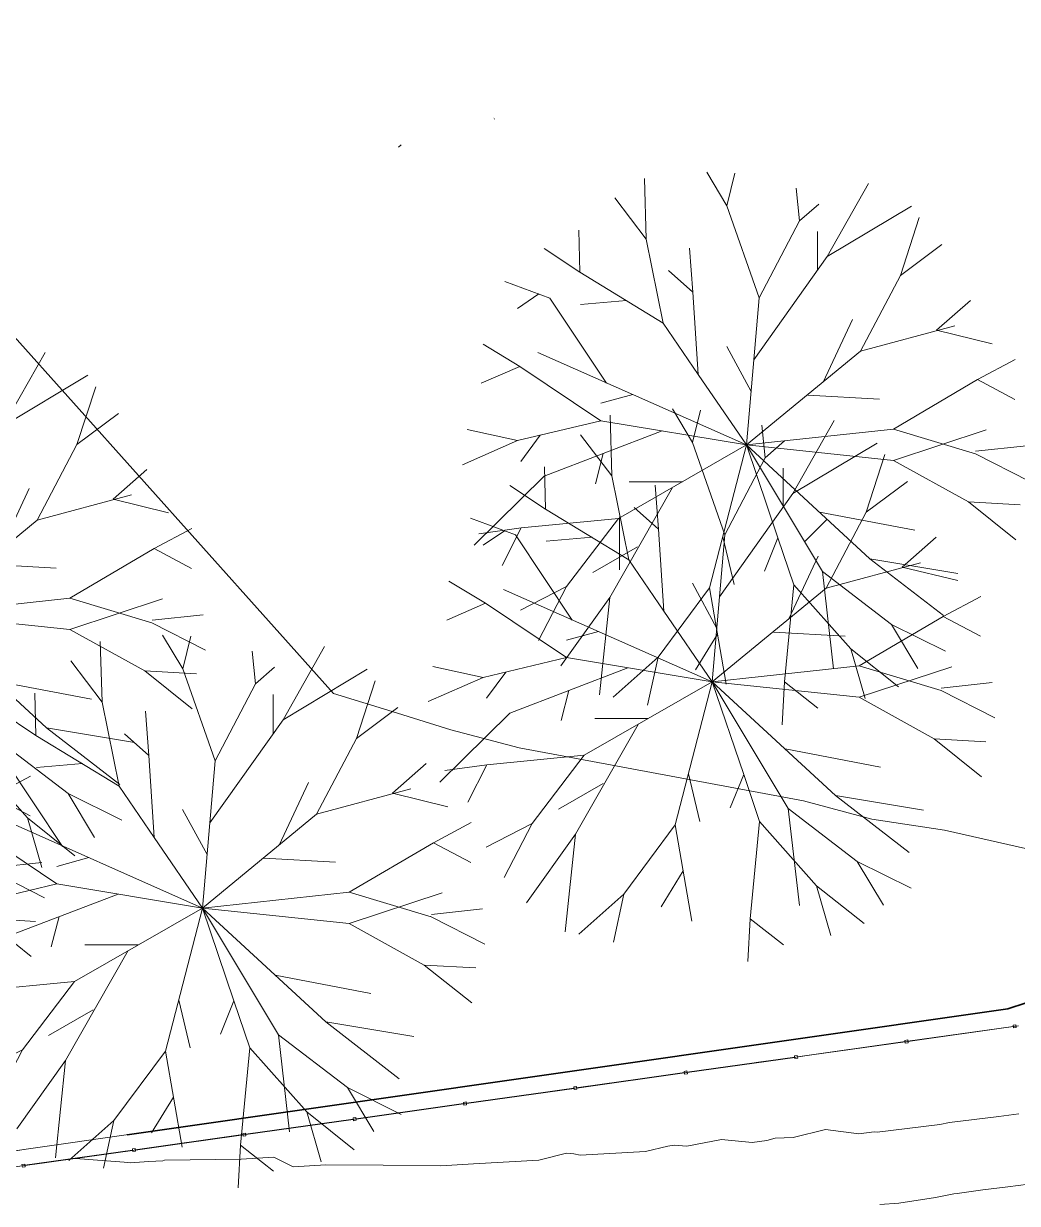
# Model space of a CAD drawing. Header units: metres. Extents: x -207 to 292, y -187 to 169.
# Drawn here: x 26.9 to 44.74, y -152.54 to -131.38 of the extents above; entities that cross this region are included whole.
import ezdxf

# ---------------------------------------------------------------- set-up
doc = ezdxf.new("R2010")
doc.units = ezdxf.units.M
doc.linetypes.add('IMPORT-IMPORT-LÍMITE2 _2_', pattern=[36.83, 6.35, -2.54, 0, -2.54, 25.4, 0, 0, 0])
for name, color, linetype, lineweight in [('A-GLAZ-CWMG', 7, 'Continuous', 9), ('ACHURADO', 7, 'Continuous', 9), ('arboles y arbustos', 7, 'Continuous', 9), ('C-TOPO', 7, 'Continuous', 9), ('C-TOPO-MAJR', 7, 'Continuous', 35), ('linea propiedad', 7, 'IMPORT-IMPORT-LÍMITE2 _2_', 35)]:
    doc.layers.add(name, color=color, linetype=linetype, lineweight=lineweight)
doc.layers.add('PR10-ARQ-PL-001-Emplazamiento-C-1_dwg', color=7, linetype='Continuous', lineweight=9, true_color=0x767676)

# ---------------------------------------------------------------- blocks, each defined once
blk = doc.blocks.new('PR10-ARQ-PL-001-Emplazamiento-C-1_dwg_Quad Corner Mullion - 50x50 mm-517351-PLANTA EMPLAZAMIENTO-674653-PLANTA EMPLAZAMIENTO ACTUALIZADO')
at = {"layer": 'A-GLAZ-CWMG', "flags": 128}
blk.add_lwpolyline([(0.025, 0.025), (-0.025, 0.025), (-0.025, -0.025), (0.025, -0.025)], close=True, dxfattribs=at)
blk = doc.blocks.new('PR10-ARQ-PL-001-Emplazamiento-C-1_dwg_Quad Corner Mullion - 50x50 mm-517358-PLANTA EMPLAZAMIENTO-674658-PLANTA EMPLAZAMIENTO ACTUALIZADO')
at = {"layer": 'A-GLAZ-CWMG', "flags": 128}
blk.add_lwpolyline([(0.025, 0.025), (0.025, -0.025), (-0.025, -0.025), (-0.025, 0.025)], close=True, dxfattribs=at)
blk = doc.blocks.new('PR10-ARQ-PL-001-Emplazamiento-C-1_dwg_Circular Mullion - 5mm-517344-PLANTA EMPLAZAMIENTO-674655-PLANTA EMPLAZAMIENTO ACTUALIZADO')
at = {"layer": 'A-GLAZ-CWMG', "flags": 128}
for points in [[(-84.442, 139.656), (-83.711, 141.464), (-83.713, 141.465), (-83.716, 141.466), (-84.446, 139.658), (-84.444, 139.657)], [(-84.444, 139.657), (-83.713, 141.465)]]:
    blk.add_lwpolyline(points, close=True, dxfattribs=at)
blk = doc.blocks.new('PR10-ARQ-PL-001-Emplazamiento-C-1_dwg_Circular Mullion - 5mm-526925-PLANTA EMPLAZAMIENTO-674669-PLANTA EMPLAZAMIENTO ACTUALIZADO')
at = {"layer": 'A-GLAZ-CWMG', "flags": 128}
for points in [[(44.662, -149.368), (42.77, -149.634), (42.77, -149.636), (42.771, -149.639), (44.662, -149.373), (44.662, -149.371)], [(44.662, -149.371), (42.77, -149.636)]]:
    blk.add_lwpolyline(points, close=True, dxfattribs=at)
blk = doc.blocks.new('PR10-ARQ-PL-001-Emplazamiento-C-1_dwg_Rectangular Mullion - 50 x 50 mm-517346-PLANTA EMPLAZAMIENTO-674657-PLANTA EMPLAZAMIENTO ACTUALIZADO')
at = {"layer": 'A-GLAZ-CWMG', "flags": 128}
blk.add_lwpolyline([(0.025, 0.025), (-0.025, 0.025), (-0.025, -0.025), (0.025, -0.025)], close=True, dxfattribs=at)
blk = doc.blocks.new('PR10-ARQ-PL-001-Emplazamiento-C-1_dwg_Rectangular Mullion - 50 x 50 mm-517357-PLANTA EMPLAZAMIENTO-674659-PLANTA EMPLAZAMIENTO ACTUALIZADO')
at = {"layer": 'A-GLAZ-CWMG', "flags": 128}
blk.add_lwpolyline([(0.025, 0.025), (0.025, -0.025), (-0.025, -0.025), (-0.025, 0.025)], close=True, dxfattribs=at)
blk = doc.blocks.new('PR10-ARQ-PL-001-Emplazamiento-C-1_dwg_PR10-ARQ-PL-001-Emplazamiento-WIP-A_dwg_arbolito2-671575-PLANTA EMPLAZAMIENTO-674710-PLANTA EMPLAZAMIENTO ACTUALIZADO')
at = {"layer": 'arboles y arbustos'}
for p, q in [((79, 3660), (-283, 4264)), ((-1368, 3061), (-1929, 3801)), ((3531, 3446), (3194, 2410)), ((1704, 3199), (1704, 2495)), ((1878, 2746), (565, 895)), ((-3295, 2076), (-3678, 1817)), ((-2547, 1888), (-1721, 1960)), ((2336, 1620), (1807, 496)), ((76, 1135), (516, 326)), ((-3637, 777), (-4331, 473)), ((-1609, 271), (-2183, 115)), ((2821, 188), (1534, 261)), ((3068, -911), (4732, -361)), ((-3676, -555), (-4665, -988)), ((-3269, -458), (-3616, -929)), ((-2140, -787), (-2280, -1329)), ((5457, -647), (4542, -746)), ((-716, -1292), (-1676, -1292)), ((4413, -1655), (5341, -1707)), ((1739, -1838), (3454, -2164)), ((-4369, -2226), (-3610, -2120)), ((6, -2283), (211, -3139)), ((-2328, -2920), (-1527, -2458)), ((-2796, -3175), (-3300, -4141)), ((-2023, -3367), (-2208, -5117)), ((3034, -3854), (4001, -4335)), ((-482, -4668), (-87, -4026)), ((-1156, -4443), (-1342, -5303)), ((1114, -4886), (1071, -5652))]:
    blk.add_line(p, q, dxfattribs=at)
at = {"layer": 'arboles y arbustos', "flags": 128}
for points in [[(1385, 3388), (661, 2007), (79, 3660), (221, 4243)], [(-2560, 2465), (-1063, 1554), (-1368, 3061), (-1401, 4150)], [(2623, 4059), (1878, 2746), (3390, 3652)], [(1322, 3974), (1385, 3388), (1728, 3690)], [(-3197, 2891), (-2560, 2465), (-2576, 3223)], [(4172, 1505), (2480, 1049), (3194, 2410), (3940, 2964)], [(-589, 2897), (-531, 2106), (-968, 2495)], [(-3908, 2302), (-3099, 2004), (-2078, 473)], [(-1063, 1554), (-433, 633), (-531, 2106)], [(2480, 1049), (433, -633), (661, 2007)], [(4449, 1960), (3842, 1426), (4838, 1183)], [(-4583, -358), (-3676, -555), (-2181, -197), (-3637, 777), (-4292, 1176)], [(-2181, -197), (433, -633), (-3312, 1026)], [(5254, 901), (4577, 540), (5249, 185)], [(-1866, -1951), (433, -633), (-433, 633)], [(4577, 540), (3067, -348), (433, -633), (2646, -2675)], [(-1080, -381), (-3199, -1193), (-4453, -2432)], [(3067, -348), (4539, -791), (5502, -1281)], [(-230, -3198), (433, -633), (1795, -2906)], [(997, -2297), (433, -633), (3068, -911), (4413, -1655), (5264, -2335)], [(-898, -1396), (-2023, -3367), (-2901, -4596)], [(-3623, -3597), (-2796, -3175), (-1866, -1951), (-3610, -2120), (-3954, -2795)], [(757, -2895), (997, -2297), (1284, -3142)], [(4224, -2938), (2646, -2675), (3965, -3695)], [(1996, -4647), (1795, -2906), (3034, -3854), (3507, -4643)], [(2305, -4291), (1284, -3142), (1114, -4886), (1710, -5354)], [(-1963, -5161), (-1156, -4443), (-230, -3198), (68, -4925)], [(2561, -5184), (2305, -4291), (3157, -4971)]]:
    blk.add_lwpolyline(points, dxfattribs=at)
blk = doc.blocks.new('PR10-ARQ-PL-001-Emplazamiento-C-1_dwg-674643-PLANTA EMPLAZAMIENTO ACTUALIZADO')
at = {"layer": 'ACHURADO'}
h = blk.add_hatch(dxfattribs=at)
h.set_pattern_fill('FP_1', color=256, style=0, pattern_type=2)
h.set_pattern_definition([(90, (-655750.258, -5498481.082), (-3.592, 3.592), [0.9525, -6.232]), (45, (-655750.258, -5498481.082), (-3.5921024484, 3.5921024484), [0.9525, -4.127]), (135, (-655750.258, -5498481.082), (-3.5921024484, -3.5921024484), [0.9525, -4.127])])
h.paths.add_polyline_path([(15.217, -149.909), (15.143, -149.871), (15.106, -149.875)])
h.paths.add_polyline_path([(-0.749, -148.458), (-0.823, -148.421), (-0.86, -148.425)])
h.paths.add_polyline_path([(26.48, -147.805), (26.595, -147.76), (26.556, -147.729)])
h.paths.add_polyline_path([(14.502, -147.706), (14.54, -147.696), (14.519, -147.691)])
h.paths.add_polyline_path([(34.218, -147.403), (34.144, -147.365), (34.107, -147.369)])
h.paths.add_polyline_path([(26.003, -147.167), (27.498, -146.809), (26.499, -146.141), (25.731, -146.395), (25.768, -146.406), (25.729, -147.107)])
h.paths.add_polyline_path([(27.605, -146.134), (27.915, -146.382), (28.07, -146.34)])
h.paths.add_polyline_path([(26.498, -144.578), (26.629, -145.702), (27.59, -146.122), (26.579, -144.608)])
h.paths.add_polyline_path([(20.043, -143.819), (19.213, -143.313), (19.209, -143.146), (18.022, -142.948), (19.238, -143.89)])
h.paths.add_polyline_path([(22.205, -146.411), (23.294, -145.517), (24.617, -145.592), (24.458, -144.674), (25.787, -144.316), (26.498, -144.578), (26.459, -144.242), (25.098, -141.969), (23.948, -142.628), (23.033, -142.628), (23.158, -142.39), (23.105, -141.901), (21.466, -142.529), (20.172, -143.807), (20.043, -143.819), (20.709, -144.224), (21.339, -145.145), (21.316, -144.793), (21.797, -144.548), (22.288, -145.452)])
h.paths.add_polyline_path([(33.503, -145.2), (33.541, -145.19), (33.52, -145.185)])
h.paths.add_polyline_path([(25.949, -144.479), (25.932, -144.43), (25.898, -144.421)])
h.paths.add_polyline_path([(23.37, -143.428), (23.567, -143.082), (23.65, -143.033)])
h.paths.add_polyline_path([(23.09, -143.822), (23.37, -143.428), (23.171, -143.775)])
h.paths.add_polyline_path([(21.241, -143.672), (21.004, -143.461), (21.224, -143.44)])
h.paths.add_polyline_path([(43.366, -143.344), (43.292, -143.307), (43.255, -143.311)])
h.paths.add_polyline_path([(42.947, -143.218), (54.691, -138.269), (54.222, -138.128), (44.657, -142.446)])
h.paths.add_polyline_path([(39.26, -143.186), (42.032, -142.82), (41.748, -140.663), (39.876, -138.936), (41.238, -141.209), (41.37, -142.349), (40.345, -142.294)])
h.paths.add_polyline_path([(39.26, -143.186), (39.876, -138.936), (39.213, -141.501), (39.06, -141.707), (39.341, -142.242), (39.336, -142.294)])
h.paths.add_polyline_path([(39.26, -143.186), (38.827, -138.761), (36.423, -141.592), (37.673, -142.294)])
h.paths.add_polyline_path([(42.785, -143.169), (54.802, -138.303), (54.729, -138.265), (44.657, -142.401)])
h.paths.add_polyline_path([(38.276, -140.172), (38.234, -139.595), (38.605, -139.595)])
h.paths.add_polyline_path([(38.394, -141.92), (37.785, -141.03), (38.276, -140.172)])
h.paths.add_polyline_path([(19.915, -141.065), (19.841, -141.028), (19.804, -141.032)])
h.paths.add_polyline_path([(11.337, -140.988), (115.539, -106.72), (115.07, -106.579), (16.674, -139.218)])
h.paths.add_polyline_path([(11.7, -140.829), (115.65, -106.754), (115.577, -106.716), (16.674, -139.195)])
h.paths.add_polyline_path([(11.7, -140.829), (115.539, -106.72), (115.07, -106.579), (16.674, -139.181)])
h.paths.add_polyline_path([(37.577, -140.254), (37.606, -140.217), (37.609, -140.236)])
h.paths.add_polyline_path([(2.231, -139.793), (2.268, -139.783), (2.248, -139.778)])
h.paths.add_polyline_path([(43.982, -139.094), (43.909, -139.057), (43.871, -139.061)])
h.paths.add_polyline_path([(19.2, -138.863), (19.238, -138.853), (19.217, -138.848)])
h.paths.add_polyline_path([(43.268, -136.892), (43.305, -136.882), (43.285, -136.877)])
at = {"layer": 'C-TOPO', "flags": 128}
for points in [[(26.134, -151.69), (26.949, -151.574), (28.91, -151.293), (29.055, -151.272), (29.107, -151.265), (31.527, -150.919), (32.569, -150.77), (34.132, -150.546), (34.609, -150.478), (36.12, -150.262), (36.403, -150.221), (37.917, -150.004), (38.896, -149.864), (39.779, -149.738), (40.506, -149.634), (41.862, -149.44), (42.292, -149.379), (42.634, -149.33), (43.93, -149.144), (44.432, -149.072), (44.566, -149.053), (44.945, -148.929)], [(44.758, -149.357), (44.627, -149.375), (44.107, -149.449), (43.846, -149.485), (42.893, -149.619), (42.53, -149.67), (42.293, -149.704), (41.994, -149.746), (41.542, -149.809), (40.675, -149.931), (40.131, -150.007), (39.726, -150.064), (39.232, -150.134), (38.578, -150.226), (38.16, -150.284), (37.625, -150.36), (36.479, -150.521), (36.268, -150.55), (35.793, -150.617), (34.697, -150.771), (34.35, -150.82), (33.861, -150.889), (32.835, -151.033), (32.19, -151.123), (31.637, -151.201), (31.233, -151.258), (29.279, -151.533), (29.235, -151.539), (28.935, -151.581), (28.789, -151.601), (27.234, -151.82), (27.009, -151.852), (26.574, -151.913)]]:
    blk.add_lwpolyline(points, dxfattribs=at)
at = {"layer": 'C-TOPO-MAJR', "color": 1, "lineweight": 9, "true_color": 0xff0000, "flags": 128}
for points in [[(27.834, -151.736), (28.708, -151.806), (28.816, -151.815), (29.148, -151.795), (29.401, -151.78), (29.432, -151.769), (30.808, -151.748), (31.393, -151.714), (31.738, -151.887), (32.323, -151.852), (33.357, -151.861), (34.39, -151.871), (34.975, -151.836), (36.148, -151.769), (36.642, -151.644), (36.777, -151.655), (36.889, -151.678), (38.061, -151.611), (38.46, -151.518), (38.574, -151.5), (38.802, -151.52), (39.428, -151.399), (39.975, -151.453), (40.242, -151.418), (40.392, -151.374), (40.715, -151.362), (41.293, -151.217), (41.888, -151.295), (42.168, -151.258), (42.222, -151.266), (43.347, -151.129), (43.517, -151.095), (44.405, -150.986), (44.762, -150.939)], [(42.269, -152.567), (42.608, -152.543), (43.267, -152.438), (43.593, -152.373), (43.654, -152.366), (44.114, -152.304), (44.565, -152.246), (45.123, -152.176)], [(13.956, -135.034), (14.187, -135.558), (15.036, -135.917), (15.944, -136.591), (16.78, -137.257), (18.002, -138.411), (19.513, -139.322), (20.708, -139.733), (23.083, -140.7), (24.586, -141.099), (26.088, -141.498), (26.63, -136.879), (32.462, -143.394), (33.514, -143.72), (34.566, -144.046), (35.792, -144.373), (40.9, -145.324), (42.126, -145.652), (43.43, -145.849), (47.605, -146.795), (48.232, -146.819), (48.282, -146.821), (48.96, -146.847), (50.612, -147.069)]]:
    blk.add_lwpolyline(points, dxfattribs=at)
at = {"layer": 'linea propiedad', "flags": 128}
blk.add_lwpolyline([(-54.042, -143.793), (-38.598, -151.641), (-10.751, -156.968), (44.566, -149.053), (79.439, -137.61), (80.625, -135.045), (148.868, -121.367), (151.509, -116.902), (163.851, -37.257), (170.315, -18.175), (141.974, -4.208)], dxfattribs=at)
at = {"xscale": 0.001, "yscale": 0.001, "zscale": 0.001}
for p in [(39.443, -138.303), (24.665, -141.336), (38.827, -142.553), (21.772, -145.778), (29.679, -146.612)]:
    blk.add_blockref('PR10-ARQ-PL-001-Emplazamiento-C-1_dwg_PR10-ARQ-PL-001-Emplazamiento-WIP-A_dwg_arbolito2-671575-PLANTA EMPLAZAMIENTO-674710-PLANTA EMPLAZAMIENTO ACTUALIZADO', p, dxfattribs=at)
for p, rotation in [((121.446, -6.684), 119.9999999999999), ((121.446, -6.684), 120), ((121.446, -6.684), 119.9999999999999), ((119.465, -6.963), 119.9999999999999), ((119.465, -6.963), 119.9999999999999), ((119.465, -6.963), 119.9999999999999), ((117.484, -7.241), 120.0000000000004), ((117.484, -7.241), 120.0000000000004), ((117.484, -7.241), 120.0000000000004), ((115.504, -7.519), 119.9999999999999), ((115.504, -7.519), 119.9999999999999), ((115.504, -7.519), 119.9999999999999), ((113.523, -7.798), 119.9999999999998), ((113.523, -7.798), 119.9999999999998), ((113.523, -7.798), 119.9999999999998), ((111.543, -8.076), 119.9999999999999), ((111.543, -8.076), 120), ((111.543, -8.076), 120), ((109.562, -8.354), 120.0000000000004), ((109.562, -8.354), 120.0000000000004), ((109.562, -8.354), 120.0000000000004), ((107.582, -8.633), 119.9999999999999), ((107.582, -8.633), 119.9999999999999), ((107.582, -8.633), 119.9999999999999)]:
    blk.add_blockref('PR10-ARQ-PL-001-Emplazamiento-C-1_dwg_Circular Mullion - 5mm-517344-PLANTA EMPLAZAMIENTO-674655-PLANTA EMPLAZAMIENTO ACTUALIZADO', p, dxfattribs=dict(rotation=rotation))
blk.add_blockref('PR10-ARQ-PL-001-Emplazamiento-C-1_dwg_Circular Mullion - 5mm-526925-PLANTA EMPLAZAMIENTO-674669-PLANTA EMPLAZAMIENTO ACTUALIZADO', (0, 0))
blk.add_blockref('PR10-ARQ-PL-001-Emplazamiento-C-1_dwg_Circular Mullion - 5mm-526925-PLANTA EMPLAZAMIENTO-674669-PLANTA EMPLAZAMIENTO ACTUALIZADO', (0, 0))
blk.add_blockref('PR10-ARQ-PL-001-Emplazamiento-C-1_dwg_Circular Mullion - 5mm-526925-PLANTA EMPLAZAMIENTO-674669-PLANTA EMPLAZAMIENTO ACTUALIZADO', (0, 0))
at = {"extrusion": (0, 0, -1), "rotation": 172}
for name, p in [('PR10-ARQ-PL-001-Emplazamiento-C-1_dwg_Quad Corner Mullion - 50x50 mm-517351-PLANTA EMPLAZAMIENTO-674653-PLANTA EMPLAZAMIENTO ACTUALIZADO', (-44.687, -149.367)), ('PR10-ARQ-PL-001-Emplazamiento-C-1_dwg_Quad Corner Mullion - 50x50 mm-517358-PLANTA EMPLAZAMIENTO-674658-PLANTA EMPLAZAMIENTO ACTUALIZADO', (-44.687, -149.367)), ('PR10-ARQ-PL-001-Emplazamiento-C-1_dwg_Rectangular Mullion - 50 x 50 mm-517346-PLANTA EMPLAZAMIENTO-674657-PLANTA EMPLAZAMIENTO ACTUALIZADO', (-42.746, -149.64)), ('PR10-ARQ-PL-001-Emplazamiento-C-1_dwg_Rectangular Mullion - 50 x 50 mm-517357-PLANTA EMPLAZAMIENTO-674659-PLANTA EMPLAZAMIENTO ACTUALIZADO', (-42.746, -149.64)), ('PR10-ARQ-PL-001-Emplazamiento-C-1_dwg_Rectangular Mullion - 50 x 50 mm-517346-PLANTA EMPLAZAMIENTO-674657-PLANTA EMPLAZAMIENTO ACTUALIZADO', (-40.765, -149.918)), ('PR10-ARQ-PL-001-Emplazamiento-C-1_dwg_Rectangular Mullion - 50 x 50 mm-517357-PLANTA EMPLAZAMIENTO-674659-PLANTA EMPLAZAMIENTO ACTUALIZADO', (-40.765, -149.918)), ('PR10-ARQ-PL-001-Emplazamiento-C-1_dwg_Rectangular Mullion - 50 x 50 mm-517346-PLANTA EMPLAZAMIENTO-674657-PLANTA EMPLAZAMIENTO ACTUALIZADO', (-38.785, -150.197)), ('PR10-ARQ-PL-001-Emplazamiento-C-1_dwg_Rectangular Mullion - 50 x 50 mm-517357-PLANTA EMPLAZAMIENTO-674659-PLANTA EMPLAZAMIENTO ACTUALIZADO', (-38.785, -150.197)), ('PR10-ARQ-PL-001-Emplazamiento-C-1_dwg_Rectangular Mullion - 50 x 50 mm-517346-PLANTA EMPLAZAMIENTO-674657-PLANTA EMPLAZAMIENTO ACTUALIZADO', (-36.804, -150.475)), ('PR10-ARQ-PL-001-Emplazamiento-C-1_dwg_Rectangular Mullion - 50 x 50 mm-517357-PLANTA EMPLAZAMIENTO-674659-PLANTA EMPLAZAMIENTO ACTUALIZADO', (-36.804, -150.475)), ('PR10-ARQ-PL-001-Emplazamiento-C-1_dwg_Rectangular Mullion - 50 x 50 mm-517346-PLANTA EMPLAZAMIENTO-674657-PLANTA EMPLAZAMIENTO ACTUALIZADO', (-34.823, -150.753)), ('PR10-ARQ-PL-001-Emplazamiento-C-1_dwg_Rectangular Mullion - 50 x 50 mm-517357-PLANTA EMPLAZAMIENTO-674659-PLANTA EMPLAZAMIENTO ACTUALIZADO', (-34.823, -150.753)), ('PR10-ARQ-PL-001-Emplazamiento-C-1_dwg_Rectangular Mullion - 50 x 50 mm-517346-PLANTA EMPLAZAMIENTO-674657-PLANTA EMPLAZAMIENTO ACTUALIZADO', (-32.843, -151.032)), ('PR10-ARQ-PL-001-Emplazamiento-C-1_dwg_Rectangular Mullion - 50 x 50 mm-517357-PLANTA EMPLAZAMIENTO-674659-PLANTA EMPLAZAMIENTO ACTUALIZADO', (-32.843, -151.032)), ('PR10-ARQ-PL-001-Emplazamiento-C-1_dwg_Rectangular Mullion - 50 x 50 mm-517346-PLANTA EMPLAZAMIENTO-674657-PLANTA EMPLAZAMIENTO ACTUALIZADO', (-30.862, -151.31)), ('PR10-ARQ-PL-001-Emplazamiento-C-1_dwg_Rectangular Mullion - 50 x 50 mm-517357-PLANTA EMPLAZAMIENTO-674659-PLANTA EMPLAZAMIENTO ACTUALIZADO', (-30.862, -151.31)), ('PR10-ARQ-PL-001-Emplazamiento-C-1_dwg_Rectangular Mullion - 50 x 50 mm-517346-PLANTA EMPLAZAMIENTO-674657-PLANTA EMPLAZAMIENTO ACTUALIZADO', (-28.882, -151.588)), ('PR10-ARQ-PL-001-Emplazamiento-C-1_dwg_Rectangular Mullion - 50 x 50 mm-517357-PLANTA EMPLAZAMIENTO-674659-PLANTA EMPLAZAMIENTO ACTUALIZADO', (-28.882, -151.588)), ('PR10-ARQ-PL-001-Emplazamiento-C-1_dwg_Rectangular Mullion - 50 x 50 mm-517346-PLANTA EMPLAZAMIENTO-674657-PLANTA EMPLAZAMIENTO ACTUALIZADO', (-26.901, -151.867)), ('PR10-ARQ-PL-001-Emplazamiento-C-1_dwg_Rectangular Mullion - 50 x 50 mm-517357-PLANTA EMPLAZAMIENTO-674659-PLANTA EMPLAZAMIENTO ACTUALIZADO', (-26.901, -151.867))]:
    blk.add_blockref(name, p, dxfattribs=at)
blk = doc.blocks.new('Quad Corner Mullion - 50x50 mm-517351-PLANTA EMPLAZAMIENTO ACTUALIZADO')
at = {"layer": 'A-GLAZ-CWMG'}
for p, q in [((0.025, 0.025), (-0.025, 0.025)), ((-0.025, 0.025), (-0.025, -0.025)), ((0.025, -0.025), (0.025, 0.025)), ((-0.025, -0.025), (0.025, -0.025))]:
    blk.add_line(p, q, dxfattribs=at)
blk = doc.blocks.new('Quad Corner Mullion - 50x50 mm-517358-PLANTA EMPLAZAMIENTO ACTUALIZADO')
at = {"layer": 'A-GLAZ-CWMG'}
for p, q in [((-0.025, -0.025), (-0.025, 0.025)), ((-0.025, 0.025), (0.025, 0.025)), ((0.025, 0.025), (0.025, -0.025)), ((0.025, -0.025), (-0.025, -0.025))]:
    blk.add_line(p, q, dxfattribs=at)
blk = doc.blocks.new('Circular Mullion - 5mm-517344-PLANTA EMPLAZAMIENTO ACTUALIZADO')
at = {"layer": 'A-GLAZ-CWMG'}
for p, q in [((-83.716, 141.466), (-84.446, 139.658)), ((-84.444, 139.657), (-83.713, 141.465)), ((-83.713, 141.465), (-84.444, 139.657)), ((-84.442, 139.656), (-83.711, 141.464)), ((-83.713, 141.465), (-83.716, 141.466)), ((-83.711, 141.464), (-83.713, 141.465)), ((-84.446, 139.658), (-84.444, 139.657)), ((-84.444, 139.657), (-84.442, 139.656))]:
    blk.add_line(p, q, dxfattribs=at)
blk = doc.blocks.new('Circular Mullion - 5mm-526925-PLANTA EMPLAZAMIENTO ACTUALIZADO')
at = {"layer": 'A-GLAZ-CWMG'}
for p, q in [((44.662, -149.368), (42.77, -149.634)), ((44.662, -149.371), (42.77, -149.636)), ((42.77, -149.636), (44.662, -149.371)), ((42.771, -149.639), (44.662, -149.373)), ((44.662, -149.371), (44.662, -149.368)), ((44.662, -149.373), (44.662, -149.371)), ((42.77, -149.634), (42.77, -149.636)), ((42.77, -149.636), (42.771, -149.639))]:
    blk.add_line(p, q, dxfattribs=at)
blk = doc.blocks.new('Rectangular Mullion - 50 x 50 mm-517346-PLANTA EMPLAZAMIENTO ACTUALIZADO')
at = {"layer": 'A-GLAZ-CWMG'}
for p, q in [((0.025, 0.025), (-0.025, 0.025)), ((-0.025, 0.025), (-0.025, -0.025)), ((0.025, -0.025), (0.025, 0.025)), ((-0.025, -0.025), (0.025, -0.025))]:
    blk.add_line(p, q, dxfattribs=at)
blk = doc.blocks.new('Rectangular Mullion - 50 x 50 mm-517357-PLANTA EMPLAZAMIENTO ACTUALIZADO')
at = {"layer": 'A-GLAZ-CWMG'}
for p, q in [((-0.025, -0.025), (-0.025, 0.025)), ((-0.025, 0.025), (0.025, 0.025)), ((0.025, 0.025), (0.025, -0.025)), ((0.025, -0.025), (-0.025, -0.025))]:
    blk.add_line(p, q, dxfattribs=at)

msp = doc.modelspace()

# ---------------------------------------------------------------- linework, layer by layer
at = {"layer": 'C-TOPO'}
for p, q in [((44.566, -149.053), (44.945, -148.929)), ((42.634, -149.33), (43.93, -149.144)), ((43.93, -149.144), (44.432, -149.072)), ((44.432, -149.072), (44.566, -149.053)), ((40.506, -149.634), (41.862, -149.44)), ((41.862, -149.44), (42.292, -149.379)), ((42.292, -149.379), (42.634, -149.33)), ((44.107, -149.449), (43.846, -149.485)), ((44.627, -149.375), (44.107, -149.449)), ((44.758, -149.357), (44.627, -149.375)), ((39.779, -149.738), (40.506, -149.634)), ((42.893, -149.619), (42.53, -149.67)), ((43.846, -149.485), (42.893, -149.619)), ((37.917, -150.004), (38.896, -149.864)), ((38.896, -149.864), (39.779, -149.738)), ((41.542, -149.809), (40.675, -149.931)), ((41.994, -149.746), (41.542, -149.809)), ((42.293, -149.704), (41.994, -149.746)), ((42.53, -149.67), (42.293, -149.704)), ((36.403, -150.221), (37.917, -150.004)), ((39.726, -150.064), (39.232, -150.134)), ((40.131, -150.007), (39.726, -150.064)), ((40.675, -149.931), (40.131, -150.007)), ((34.609, -150.478), (36.12, -150.262)), ((36.12, -150.262), (36.403, -150.221)), ((38.16, -150.284), (37.625, -150.36)), ((38.578, -150.226), (38.16, -150.284)), ((39.232, -150.134), (38.578, -150.226)), ((34.132, -150.546), (34.609, -150.478)), ((37.625, -150.36), (36.479, -150.521)), ((32.569, -150.77), (34.132, -150.546)), ((35.793, -150.617), (34.697, -150.771)), ((36.268, -150.55), (35.793, -150.617)), ((36.479, -150.521), (36.268, -150.55)), ((29.107, -151.265), (31.527, -150.919)), ((31.527, -150.919), (32.569, -150.77)), ((33.861, -150.889), (32.835, -151.033)), ((34.35, -150.82), (33.861, -150.889)), ((34.697, -150.771), (34.35, -150.82)), ((32.19, -151.123), (31.637, -151.201)), ((32.835, -151.033), (32.19, -151.123)), ((26.949, -151.574), (28.91, -151.293)), ((28.91, -151.293), (29.055, -151.272)), ((29.055, -151.272), (29.107, -151.265)), ((31.233, -151.258), (29.279, -151.533)), ((31.637, -151.201), (31.233, -151.258)), ((29.235, -151.539), (28.935, -151.581)), ((29.279, -151.533), (29.235, -151.539)), ((26.134, -151.69), (26.949, -151.574)), ((28.789, -151.601), (27.234, -151.82)), ((28.935, -151.581), (28.789, -151.601)), ((27.009, -151.852), (26.574, -151.913)), ((27.234, -151.82), (27.009, -151.852))]:
    msp.add_line(p, q, dxfattribs=at)
at = {"layer": 'C-TOPO-MAJR', "color": 1, "lineweight": 9, "true_color": 0xff0000, "flags": 128}
for points in [[(13.956, -135.034), (14.187, -135.558), (15.036, -135.917), (15.944, -136.591), (16.78, -137.257), (18.002, -138.411), (19.513, -139.322), (20.708, -139.733), (23.083, -140.7), (24.586, -141.099), (26.088, -141.498), (26.63, -136.879), (32.462, -143.394), (33.514, -143.72), (34.566, -144.046), (35.792, -144.373), (40.9, -145.324), (42.126, -145.652), (43.43, -145.849), (47.605, -146.795), (48.232, -146.819), (48.282, -146.821), (48.96, -146.847), (50.612, -147.069)], [(27.834, -151.736), (28.708, -151.806), (28.816, -151.815), (29.148, -151.795), (29.401, -151.78), (29.432, -151.769), (30.808, -151.748), (31.393, -151.714), (31.738, -151.887), (32.323, -151.852), (33.357, -151.861), (34.39, -151.871), (34.975, -151.836), (36.148, -151.769), (36.642, -151.644), (36.777, -151.655), (36.889, -151.678), (38.061, -151.611), (38.46, -151.518), (38.574, -151.5), (38.802, -151.52), (39.428, -151.399), (39.975, -151.453), (40.242, -151.418), (40.392, -151.374), (40.715, -151.362), (41.293, -151.217), (41.888, -151.295), (42.168, -151.258), (42.222, -151.266), (43.347, -151.129), (43.517, -151.095), (44.405, -150.986), (44.762, -150.939)], [(42.269, -152.567), (42.608, -152.543), (43.267, -152.438), (43.593, -152.373), (43.654, -152.366), (44.114, -152.304), (44.565, -152.246), (45.123, -152.176)]]:
    msp.add_lwpolyline(points, dxfattribs=at)

# ---------------------------------------------------------------- block references
at = {"layer": 'A-GLAZ-CWMG'}
for p, rotation in [((121.446, -6.684), 119.9999999999999), ((121.446, -6.684), 120), ((121.446, -6.684), 119.9999999999999), ((119.465, -6.963), 119.9999999999999), ((119.465, -6.963), 119.9999999999999), ((119.465, -6.963), 119.9999999999999), ((117.484, -7.241), 120.0000000000004), ((117.484, -7.241), 120.0000000000004), ((117.484, -7.241), 120.0000000000004), ((115.504, -7.519), 119.9999999999999), ((115.504, -7.519), 119.9999999999999), ((115.504, -7.519), 119.9999999999999), ((113.523, -7.798), 119.9999999999998), ((113.523, -7.798), 119.9999999999998), ((113.523, -7.798), 119.9999999999998), ((111.543, -8.076), 119.9999999999999), ((111.543, -8.076), 120), ((111.543, -8.076), 120), ((109.562, -8.354), 120.0000000000004), ((109.562, -8.354), 120.0000000000004), ((109.562, -8.354), 120.0000000000004), ((107.582, -8.633), 119.9999999999999), ((107.582, -8.633), 119.9999999999999), ((107.582, -8.633), 119.9999999999999)]:
    msp.add_blockref('Circular Mullion - 5mm-517344-PLANTA EMPLAZAMIENTO ACTUALIZADO', p, dxfattribs=dict(at, rotation=rotation))
msp.add_blockref('Circular Mullion - 5mm-526925-PLANTA EMPLAZAMIENTO ACTUALIZADO', (0, 0), dxfattribs=at)
msp.add_blockref('Circular Mullion - 5mm-526925-PLANTA EMPLAZAMIENTO ACTUALIZADO', (0, 0), dxfattribs=at)
msp.add_blockref('Circular Mullion - 5mm-526925-PLANTA EMPLAZAMIENTO ACTUALIZADO', (0, 0), dxfattribs=at)
at = {"layer": 'A-GLAZ-CWMG', "extrusion": (0, 0, -1), "rotation": 172}
for name, p in [('Quad Corner Mullion - 50x50 mm-517351-PLANTA EMPLAZAMIENTO ACTUALIZADO', (-44.687, -149.367)), ('Quad Corner Mullion - 50x50 mm-517358-PLANTA EMPLAZAMIENTO ACTUALIZADO', (-44.687, -149.367)), ('Rectangular Mullion - 50 x 50 mm-517346-PLANTA EMPLAZAMIENTO ACTUALIZADO', (-42.746, -149.64)), ('Rectangular Mullion - 50 x 50 mm-517357-PLANTA EMPLAZAMIENTO ACTUALIZADO', (-42.746, -149.64)), ('Rectangular Mullion - 50 x 50 mm-517346-PLANTA EMPLAZAMIENTO ACTUALIZADO', (-40.765, -149.918)), ('Rectangular Mullion - 50 x 50 mm-517357-PLANTA EMPLAZAMIENTO ACTUALIZADO', (-40.765, -149.918)), ('Rectangular Mullion - 50 x 50 mm-517346-PLANTA EMPLAZAMIENTO ACTUALIZADO', (-38.785, -150.197)), ('Rectangular Mullion - 50 x 50 mm-517357-PLANTA EMPLAZAMIENTO ACTUALIZADO', (-38.785, -150.197)), ('Rectangular Mullion - 50 x 50 mm-517346-PLANTA EMPLAZAMIENTO ACTUALIZADO', (-36.804, -150.475)), ('Rectangular Mullion - 50 x 50 mm-517357-PLANTA EMPLAZAMIENTO ACTUALIZADO', (-36.804, -150.475)), ('Rectangular Mullion - 50 x 50 mm-517346-PLANTA EMPLAZAMIENTO ACTUALIZADO', (-34.823, -150.753)), ('Rectangular Mullion - 50 x 50 mm-517357-PLANTA EMPLAZAMIENTO ACTUALIZADO', (-34.823, -150.753)), ('Rectangular Mullion - 50 x 50 mm-517346-PLANTA EMPLAZAMIENTO ACTUALIZADO', (-32.843, -151.032)), ('Rectangular Mullion - 50 x 50 mm-517357-PLANTA EMPLAZAMIENTO ACTUALIZADO', (-32.843, -151.032)), ('Rectangular Mullion - 50 x 50 mm-517346-PLANTA EMPLAZAMIENTO ACTUALIZADO', (-30.862, -151.31)), ('Rectangular Mullion - 50 x 50 mm-517357-PLANTA EMPLAZAMIENTO ACTUALIZADO', (-30.862, -151.31)), ('Rectangular Mullion - 50 x 50 mm-517346-PLANTA EMPLAZAMIENTO ACTUALIZADO', (-28.882, -151.588)), ('Rectangular Mullion - 50 x 50 mm-517357-PLANTA EMPLAZAMIENTO ACTUALIZADO', (-28.882, -151.588)), ('Rectangular Mullion - 50 x 50 mm-517346-PLANTA EMPLAZAMIENTO ACTUALIZADO', (-26.901, -151.867)), ('Rectangular Mullion - 50 x 50 mm-517357-PLANTA EMPLAZAMIENTO ACTUALIZADO', (-26.901, -151.867))]:
    msp.add_blockref(name, p, dxfattribs=at)
at = {"layer": 'PR10-ARQ-PL-001-Emplazamiento-C-1_dwg', "color": 7}
msp.add_blockref('PR10-ARQ-PL-001-Emplazamiento-C-1_dwg-674643-PLANTA EMPLAZAMIENTO ACTUALIZADO', (0, 0), dxfattribs=at)

doc.saveas('drawing.dxf')
